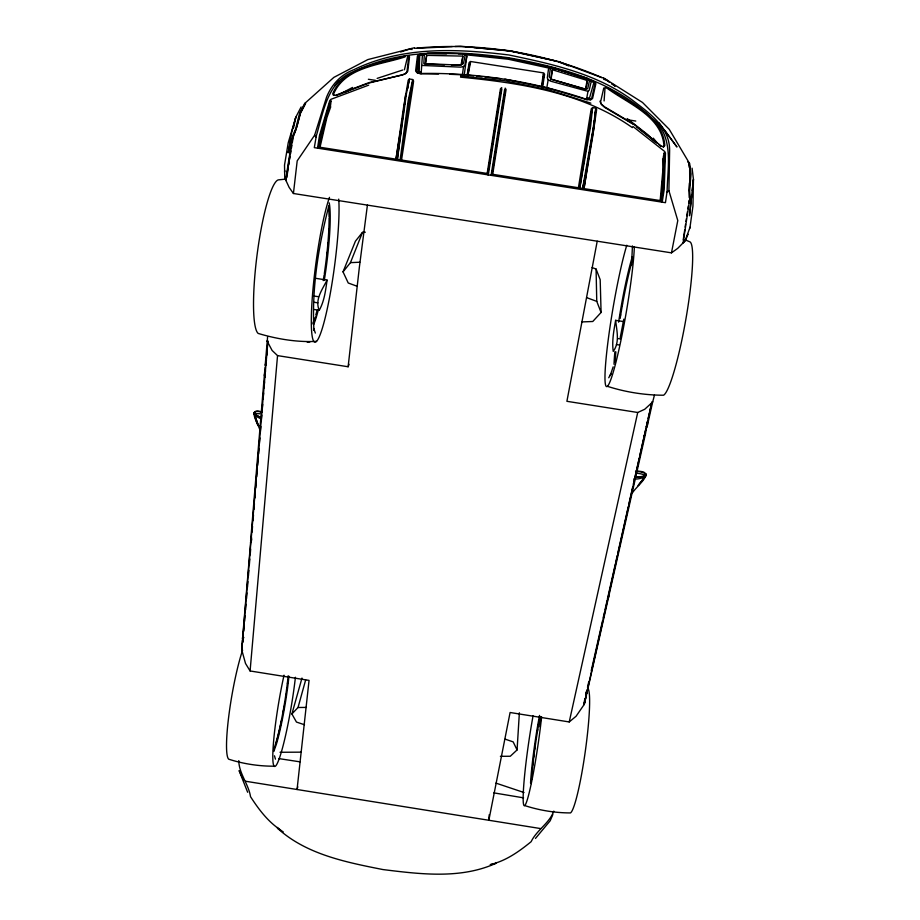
<?xml version="1.0" encoding="UTF-8"?>
<svg xmlns="http://www.w3.org/2000/svg" width="920" height="920" viewBox="0 0 920 920"><rect width="100%" height="100%" fill="white"/><g stroke="black" fill="none" stroke-linecap="round" stroke-linejoin="round"><path stroke-width="1.38" d="M603.244 77.705L642.505 102.465L669.208 129.271L689.022 162.598L690.425 173.351L689.068 189.681L689.712 199.18L683.1 242.88L677.695 248.377L671.473 252.85L293.422 193.499L289.121 187.381L284.752 177.859L284.521 165.059L288.248 142.68L295.826 117.139L301.104 106.984M405.709 94.104L397.359 159.379L406.456 93.61L409.388 78.982L412.689 79.545L413.586 81.029L413.034 85.249L401.534 160.034L408.894 101.016L412.781 81.34L400.142 159.815L408.135 100.878L412.689 79.545M422.763 54.935L419.727 55.464L418.22 56.706L418.094 71.932L421.291 71.806M663.895 158.585L663.228 157.55L664.113 152.823L664.746 154.054L660.997 200.928L662.216 202.17L664.182 189.646L665.47 153.088L664.734 151.524L632.914 126.431M671.473 252.85L677.787 220.547L668.909 190.693L669.61 150.926C670.139 126.787 648.623 112.688 631.775 99.682C595.987 73.496 551.574 63.882 508.978 54.993C457.079 48.587 401.971 46.092 353.694 69.793C340.906 74.485 331.499 84.698 326.531 97.267L314.64 135.194L297.195 160.862L293.422 193.499M419.209 71.622L419.727 55.464M664.746 154.054L663.297 189.83L661.411 201.825M238.763 760.633C238.947 773.582 248.549 783.989 250.527 796.685C258.601 809.209 268.007 821.744 280.577 829.978M500.388 756.32L510.289 756.251L517.074 749.938L519.374 712.793M489.221 814.717L488.842 820.26L510.094 712.505L569.227 721.947L576.081 716.243L584.096 704.616L651.923 401.89L652.717 401.81L654.442 395.186M631.557 265.075L632.442 245.927M604.095 100.947L605.061 87.48L607.418 88.469C628.119 103.753 661.917 116.104 663.964 145.843L663.124 146.935L664.838 145.59C662.756 115.46 628.59 102.959 607.556 87.573M258.014 424.833C256.921 425.362 252.241 406.651 255.196 413.977M539.971 726.777L540.718 716.818M689.505 182.93L689.31 197.65M689.724 180.067L689.655 170.257M297.804 786.83L297.056 789.509L309.051 680.386L250.09 670.967L245.513 663.458L241.776 649.98L242.443 639.779M242.891 642.436L243.363 636.755L243.133 639.584L242.535 638.71L250.815 539.902M250.516 542.351L251.24 542.029L250.631 540.983L264.408 374.762L265.167 374.509L264.488 373.842L265.04 367.091M241.776 649.98L267.927 341.285L267.697 344.091M243.834 631.097L244.306 625.45M244.662 621.207L245.122 615.549M245.594 609.891L246.065 604.244M246.537 598.586L247.008 592.928M247.48 587.27L247.952 581.624M248.423 575.966L248.883 570.308M249.355 564.65L249.826 559.003M250.183 554.76L250.654 549.102M251.597 537.751L251.24 542.029L251.585 539.189L250.93 538.534L250.631 540.983M252.068 532.093L252.54 526.343M253.011 520.743L253.494 514.935M253.954 509.392L254.426 503.711M254.897 498.03L255.265 493.546M255.748 487.841L256.22 482.137M256.668 476.744L257.163 470.718M257.611 465.393L258.117 459.31M258.555 454.031L259.026 448.35M259.417 443.624L259.9 437.92M260.371 432.216L260.843 426.512M261.268 421.383L261.786 415.104M262.211 410.032L262.683 404.351M263.097 399.418L263.626 393.001M264.04 387.998L264.558 381.869M264.925 377.349L265.477 370.772M265.938 365.205L266.294 360.985M266.754 355.35L267.226 349.726M250.09 670.967L277.541 355.615L272.09 350.44L267.363 341.481M277.656 827.459L277.495 828.23C306.176 854.45 346.081 862.235 383.007 869.572C420.291 874.149 460.598 879.324 495.937 863.317L496.006 862.534M666.988 192.13L667.115 190.796C667.678 166.715 674.21 135.401 651.992 118.312C613.318 80.995 559.992 66.861 508.553 57.753C456.849 50.761 401.822 47.978 353.671 71.703C327.359 81.201 323.253 112.642 316.319 135.849L314.306 147.648L665.447 202.676L666.988 192.13L668.909 190.693M267.593 336.892L265.167 365.539L266.478 360.157M242.535 638.71L243.19 631.844M595.608 108.997L594.078 126.914L585.672 174.846L582.613 188.405L592.928 129.766L595.895 108.123L592.583 107.651L591.284 108.801L590.536 112.987L578.415 187.749L589.341 129.237L591.939 109.33L579.818 187.967L590.64 126.017L592.583 107.651M327.072 280.105C325.634 290.375 324.369 301.116 319.24 310.304C314.548 299.644 322.471 289.26 327.072 280.105L314.697 278.162M644.184 435.631L645.438 434.044L647.507 421.889M660.997 200.928L660.169 200.56L662.883 170.05L662.641 158.677M646.932 427.432L646.323 426.73L647.278 425.902L647.714 421.774M691.782 194.764L689.494 215.74L693.45 179.388L692.081 168.176M692.231 190.578L693.45 179.388L692.944 206.103L690.011 227.263L685.17 240.683L683.1 242.88M277.541 355.615L348.128 366.758L359.386 267.018L367.413 205.125M418.22 56.706L416.484 71.277L417.45 72.921L420.325 73.726L438.518 74.06M329.59 106.271L330.142 101.706L331.119 100.74L330.544 105.501L329.59 106.271L326.14 117.185L319.125 147.361L317.526 148.155L319.447 135.654L329.751 100.579L330.947 99.314L368.702 85.134M421.141 73.692L422.383 55.614L423.901 54.268L426.742 53.601L446.51 53.82M425.408 65.205L426.615 55.694L427.857 55.384L462.909 56.108L460.954 65.09L451.386 65.067M408.308 84.686L409.388 79.902M241.672 649.106L242.408 643.781M242.765 641.125L243.317 637.123M542.133 87.147L543.812 74.888L543.26 73.968L541.558 86.342M592.089 136.229L592.469 133.423M592.848 130.617L593.239 127.811M593.814 123.602L594.193 120.796M461.736 64.561L462.909 56.108M462.403 74.623L463.542 66.504L464.945 65.09L466.808 56.419L466.21 54.809L463.45 54.015M464.14 75.52L466.808 56.419M318.4 148.074L320.24 136.091L330.142 101.706M468.268 73.117L469.706 63.319L470.522 62.617L467.705 76.21M683.238 239.821L684.71 229.942M685.135 227.125L685.561 224.308M685.986 221.478L686.4 218.661M686.826 215.843L687.458 211.611M687.884 208.782L688.309 205.965M688.735 203.147L689.16 200.318M402.442 118.876L395.968 159.16L403.615 107.099L408.25 80.109L409.388 78.982M402.856 116.207L403.478 112.205M403.891 109.526L404.305 106.858M501.883 88.883L488.313 174.927L487.163 173.454L500.48 88.734L501.756 87.573M487.818 173.776L501.043 89.7L487.657 174.605M491.82 175.248L505.229 90.355L504.666 89.32L491.084 175.352L491.97 174.42L505.229 90.355M542.57 87.446L544.594 74.324L543.731 72.933L470.396 61.479L469.142 62.548L467.303 74.347M491.97 174.42L492.706 174.317L506.069 89.608L505.195 88.113M285.947 180.561L292.813 136.999L296.389 128.179L300.506 112.32L305.67 102.614L333.868 77.372L367.873 59.57L414.31 47.771M286.741 177.617L288.316 167.773M288.765 164.967L289.214 162.15M289.662 159.344L290.111 156.526M290.559 153.72L291.007 150.903M291.456 148.097L291.893 145.279M292.341 142.474L293.02 138.253M591.652 138.897L584.004 188.623L592.675 136.666L596.654 109.537L595.895 108.123M541.753 87.446L543.812 74.888M586.488 99.521L587.983 91.333L589.202 90.229L591.1 81.949L590.099 80.212L587.615 78.718L552.483 67.907L549.585 67.816L548.469 69.161L547.319 77.947L548.182 79.718L546.825 87.814L504.861 79.154M550.631 79.879L552.287 70.058L553.575 70.138L585.948 80.063L587.477 81.546L586.017 88.561L584.303 88.998M594.964 115.195L595.895 109.974M585.338 90.171L587.04 80.73M597.218 241.201L566.904 401.304L637.721 412.493L644.724 409.273L652.383 402.258M404.811 104.075L405.329 101.292M407.629 88.78L408.147 85.997M615.618 320.332C613.858 330.544 611.777 341.032 613.237 351.405C619.988 342.389 616.699 330.556 615.618 320.332L623.909 321.643M620.23 337.605L623.817 319.136M689.689 228.608L690.011 227.263M584.096 704.616L586.903 691.943M467.187 75.451L469.706 63.319M319.125 147.361L320.022 147.257L326.922 117.461L330.751 106.743M645.438 434.044L644 436.597M291.111 139.104L288.167 152.823L291.755 132.077L295.826 117.139L293.468 128.121M569.227 721.947L637.721 412.493M583.728 704.064L584.993 698.475M586.879 690.126L585.936 694.289L587.213 692.852L585.913 692.254M587.5 687.355L588.754 681.812M591.249 670.726L602.508 620.851M603.129 618.079L604.382 612.536M605.015 609.764L607.223 599.966M608.672 596.793L608.12 599.207L607.51 598.678L615.399 563.73M615.986 561.12L617.251 555.553M617.872 552.77L628.233 506.862M628.866 504.079L632.753 486.841M633.385 484.046L639.227 458.16M639.848 455.377L645.69 429.525M646.323 426.73L647.565 421.21M648.186 418.45L649.428 412.93M650.06 410.171L651.303 404.65M584.476 703.823L586.546 694.681M645.231 434.953L586.776 693.634L588.317 686.895M647.278 425.902L652.717 401.81M603.784 87.94L600.542 102.108L601.577 104.558L604.601 107.376L633.385 124.373M608.971 595.458L607.51 598.678M404.421 69.759L407.594 56.66L408.641 57.477L406.962 71.875L405.179 73.876M687.596 235.198L687.884 234.059L685.572 240.568M645.759 475.26C645.334 474.524 646.679 472.477 644.667 475.709M296.757 127.224L300.46 113.344L305.612 103.5M328.739 206.287C318.366 246.652 311.615 288.742 313.961 330.487L313.789 328.52L315.33 333.063M304.497 724.764L296.459 722.062L291.904 713.954L298.022 707.503L305.647 679.983M291.904 713.954L301.99 678.051M590.375 98.843L589.444 98.21L593.86 82.65L591.146 81.224M553.817 811.13C549.343 823.319 536.774 830.012 531.116 841.708C519.053 851.54 505.632 861.131 490.222 864.57M410.987 49.542L411.309 48.576L412.056 49.565M613.157 366.85L610.19 375.601L610.983 373.773L608.73 377.752M273.815 751.479L276.31 744.441A53.44 5.739 -80.5 0 0 288.938 676.269M284.51 171.959L284.912 170.844M348.128 366.758L349.048 364.308M293.238 136.85L296.389 128.616M357.063 286.235L348.231 282.992L343.034 271.86L350.462 262.637L362.503 232.346L365.309 232.219M343.034 271.86L355.419 241.201L362.503 232.346M552.805 814.591L550.206 820.744L535.463 838.43M255.461 413.827L254.886 415.621L260.693 418.761M254.207 413.287L254.725 412.137L253.897 413.218M304.876 103.086L299.667 113.034L295.676 128.846L292.548 136.263L285.648 180.17L286.292 180.423M638.733 484.886L646.081 475.284L643.988 477.744M644.115 477.859L638.02 485.576M636.318 471.235C657.202 470.764 637.56 484.955 632.592 492.625M643.896 476.456L645.966 473.903M334.57 85.974L339.33 80.465M683.514 242.604L684.917 241.017M552.287 70.058L551.126 79.166L582.969 88.607M592.112 267.57L596.08 269.054L600.185 279.68L601.082 312.466L592.768 321.494L582.015 321.919M259.014 425.488L258.244 425.373M426.615 55.694L425.201 64.089L444.452 64.871M590.145 99.889L591.617 98.635L594.883 84.284L593.86 82.65M603.819 79.488L604.842 78.775L609.466 82.041M344.494 92.529L352.636 88.527M340.94 93.564L352.567 87.446M403.926 74.462L368.954 83.041M255.553 413.62L259.946 413.747M336.145 95.45L367.643 83.536M377.142 78.395L402.787 70M400.579 51.991L411.309 48.576M645.909 475.801L634.834 477.595M418.818 72.783L421.325 72.703M490.774 864.662L495.937 863.317M405.076 56.89C380.57 65.067 345.023 66.757 333.511 94.162L333.937 95.45M405.237 55.982C380.374 64.17 344.436 65.895 332.752 93.656L333.339 95.185L335.938 95.174L368.943 82.639L401.614 75.118L405.858 73.427L407.79 71.139L409.526 56.706L408.25 55.798M463.542 66.504L460.598 67.137L422.176 65.446M243.892 637.686L242.569 637.87L242.627 638.641M633.788 478.963C641.251 479.768 651.601 474.8 637.502 473.34M635.95 477.25C648.726 477.629 648.347 471.592 635.559 471.362M285.165 179.17L278.358 179.883A77.705 12.316 -82.7 0 0 257.243 253.54A77.705 12.316 -82.7 0 0 258.198 333.431C276.805 339.008 297.056 342.424 316.526 341.354M307.234 342.228L309.879 341.975M274.171 766.187C259.014 766.279 243.19 763.864 228.758 759.207A62.79 8.383 -80.2 0 1 228.804 715.886A62.79 8.383 -80.2 0 1 242.581 650.198M414.655 48.323C478.17 42.021 543.156 52.21 601.737 77.521M417.277 48.277L452.237 46.598M455.043 46.46L460.632 46.195L509.956 51.025L557.072 61.157M350.462 262.637L359.777 262.223M425.546 54.176L419.209 54.568L417.45 55.786L415.621 70.794L416.737 72.53L420.164 73.496C476.916 72.404 533.623 81.282 587.351 99.613L590.939 99.739L592.583 98.44L595.895 83.639L594.642 81.949L591.445 80.557L552.069 67.482L508.438 58.339L464.117 53.762L458.401 53.82M298.022 707.503L306.429 707.411M280.025 752.272L301.185 752.157M449.719 74.278L465.175 74.934M587.983 91.333L550.781 81.213L548.182 79.718M465.623 46.874L471.212 47.368M474.018 47.61L510.404 50.784L557.014 61.329M262.142 412.034C246.261 406.812 258.52 423.89 260.015 430.491M464.071 54.59L508.288 59.236L555.91 69.621M468.004 75.245L473.673 75.843M476.514 76.141L482.183 76.751M485.012 77.05L500.606 78.706M460.609 76.038L504.585 80.73L547.929 89.665L590.881 103.166M460.506 77.142C519.915 82.903 582.475 92.334 632.362 127.627M261.464 412.194C252.736 409.365 252.448 415.322 260.348 417.024M368.379 79.281L375.475 80.339M278.76 758.586L300 761.841M320.022 147.257L487.163 173.454M492.706 174.317L660.169 200.56M617.665 338.514L620.356 338.94M313.202 295.906L318.538 296.746M616.423 344.563L619.114 344.977M313.916 302.231L317.906 302.853M313.639 309.43L319.24 310.304M245.536 781.241L540.511 828.552M628.728 119.922L635.778 121.06M493.81 792.867L523.56 797.847M587.397 97.75L589.444 98.21M587.087 98.59L589.421 99.429M548.17 88.113L587.144 99.774M663.769 146.866L661.261 146.05L633.5 123.993L604.578 106.823L601.047 103.914L599.966 101.154M495.937 783.115L524.043 792.534M505.172 739.162L513.164 741.876L517.074 749.938M586.73 297.654L596.758 301.38L601.082 312.466M558.463 61.456L601.864 77.659M558.382 61.64L568.767 65.929M607.395 386.308C625.255 392.092 644.793 395.197 663.573 395.221A78.05 9.821 -80 0 0 685.998 318.516A78.05 9.821 -80 0 0 690.034 241.914L684.94 239.752M524.768 805.575C539.269 810.347 555.174 812.923 570.446 812.923A63.032 6.681 -82 0 0 585.143 752.387A63.032 6.681 -82 0 0 588.018 688.62M603.037 78.016L609.396 82.029M259.934 417.07L253.885 413.758M277.495 828.23L283.222 831.875M687.7 161.954L689.632 163.277L691.023 174.294L689.551 190.532L690.207 198.559M611.719 83.674L615.204 86.135L611.765 83.674M627.164 118.565L647.772 134.665L655.074 141.921M636.697 126.995L656.581 142.761M658.789 144.509L660.997 146.257M653.257 138.149L657.351 143.037M659.122 122.946L676.959 146.981L664.286 129.858M314.64 135.194L316.02 137.149M253.943 413.126L255.139 416.197M239.234 770.672L243.489 779.792M239.2 770.891L247.641 792.258M255.564 417.416L258.129 424.718M255.035 416.185L257.991 424.603M274.482 755.803L275.436 759.149M688.815 163.449L689.321 167.543M604.842 78.775L604.969 79.821M587.834 685.526L588.098 687.838M264.488 373.842L264.534 374.934M596.08 269.054L596.758 301.38M264.408 374.762L264.419 375.808M614.824 362.353A66.769 6.233 -80.3 0 1 614.962 359.95M620.115 317.411A66.769 6.233 -80.3 0 1 620.563 314.663M621.966 306.394A66.769 6.233 -80.3 0 1 622.449 303.68M615.238 360.617A64.411 6.014 -80.3 0 1 615.871 351.854M620.137 318.527A64.411 6.014 -80.3 0 1 631.442 263.683M631.764 262.51A64.411 6.014 -80.3 0 1 632.603 259.67M634.363 246.56A78.027 6.877 -80.3 0 1 616.17 361.353A78.027 6.877 -80.3 0 1 605.992 359.582A78.027 6.877 -80.3 0 1 626.784 245.237M614.019 364.285A66.367 6.164 -80.3 0 1 614.87 351.785M618.608 322.161A66.367 6.164 -80.3 0 1 632.327 256.76M328.934 205.505A66.539 8.406 -82.5 0 1 329.268 209.185M329.176 229.045A66.539 8.406 -82.5 0 1 328.957 232.978M328.244 242.684A66.539 8.406 -82.5 0 1 328.014 245.295M327.347 252.034A66.539 8.406 -82.5 0 1 327.048 254.771M315.686 316.836A66.539 8.406 -82.5 0 1 313.145 324.208M328.67 208.667A64.193 8.107 -82.5 0 1 329.072 216.809M329.084 218.017A64.193 8.107 -82.5 0 1 324.311 273.665M324.116 274.965A64.193 8.107 -82.5 0 1 323.219 280.623M317.066 310.442A64.193 8.107 -82.5 0 1 315.755 315.065M314.789 318.113A64.193 8.107 -82.5 0 1 312.915 323.081M338.732 199.111A77.774 9.418 -82.4 0 1 325.657 315.893A77.774 9.418 -82.4 0 1 311.443 313.225A77.774 9.418 -82.4 0 1 329.475 197.363M329.222 202.86A66.136 8.326 -82.5 0 1 324.3 280.301M318.423 309.511A66.136 8.326 -82.5 0 1 313.57 324.772M531.116 783.644A53.923 4.324 -81.8 0 1 531.265 781.241M531.771 774.629A53.923 4.324 -81.8 0 1 532.116 770.799M532.68 765.382A53.923 4.324 -81.8 0 1 532.99 762.588M533.6 757.424A53.923 4.324 -81.8 0 1 534.106 753.445M534.635 749.443A53.923 4.324 -81.8 0 1 535.003 746.764M537.222 732.044A53.923 4.324 -81.8 0 1 537.659 729.422M538.315 725.569A53.923 4.324 -81.8 0 1 538.752 723.085M531.587 779.447A52.026 4.163 -81.8 0 1 540.12 716.599M541.627 716.818A63.008 4.784 -81.7 0 1 524.389 805.713A63.008 4.784 -81.7 0 1 533.059 715.829M530.541 783.138A53.601 4.266 -81.8 0 1 539.557 715.415M287.96 679.754A53.774 5.796 -80.5 0 1 287.488 683.824M287.017 687.596A53.774 5.796 -80.5 0 1 286.672 690.184M286.108 694.129A53.774 5.796 -80.5 0 1 285.717 696.762M284.2 706.134A53.774 5.796 -80.5 0 1 283.739 708.803M283.498 710.125A53.774 5.796 -80.5 0 1 283.015 712.758M281.497 720.59A53.774 5.796 -80.5 0 1 280.979 723.097M280.692 724.477A53.774 5.796 -80.5 0 1 280.094 727.191M279.496 729.847A53.774 5.796 -80.5 0 1 278.3 734.873M277.966 736.218A53.774 5.796 -80.5 0 1 275.643 744.682M274.367 748.627A53.774 5.796 -80.5 0 1 273.55 750.869M288.144 675.844A51.876 5.589 -80.5 0 1 273.746 749.213M295.423 677.269A62.836 6.509 -80.5 0 1 274.631 766.452A62.836 6.509 -80.5 0 1 284.027 675.188M424.304 54.797L423.832 63.583L460.356 65.136L463.416 63.606L465.175 55.453L464.715 54.291L462.725 53.728L427.455 53.325L424.304 54.797M550.298 68.736L549.228 77.004L551.632 79.384L585.016 88.918L586.983 89.056L587.822 88.228L589.501 80.592L586.995 78.223L553.219 67.85L551.137 67.781L550.298 68.736M267.927 341.285L267.202 340.964L267.927 341.285"/></g></svg>
